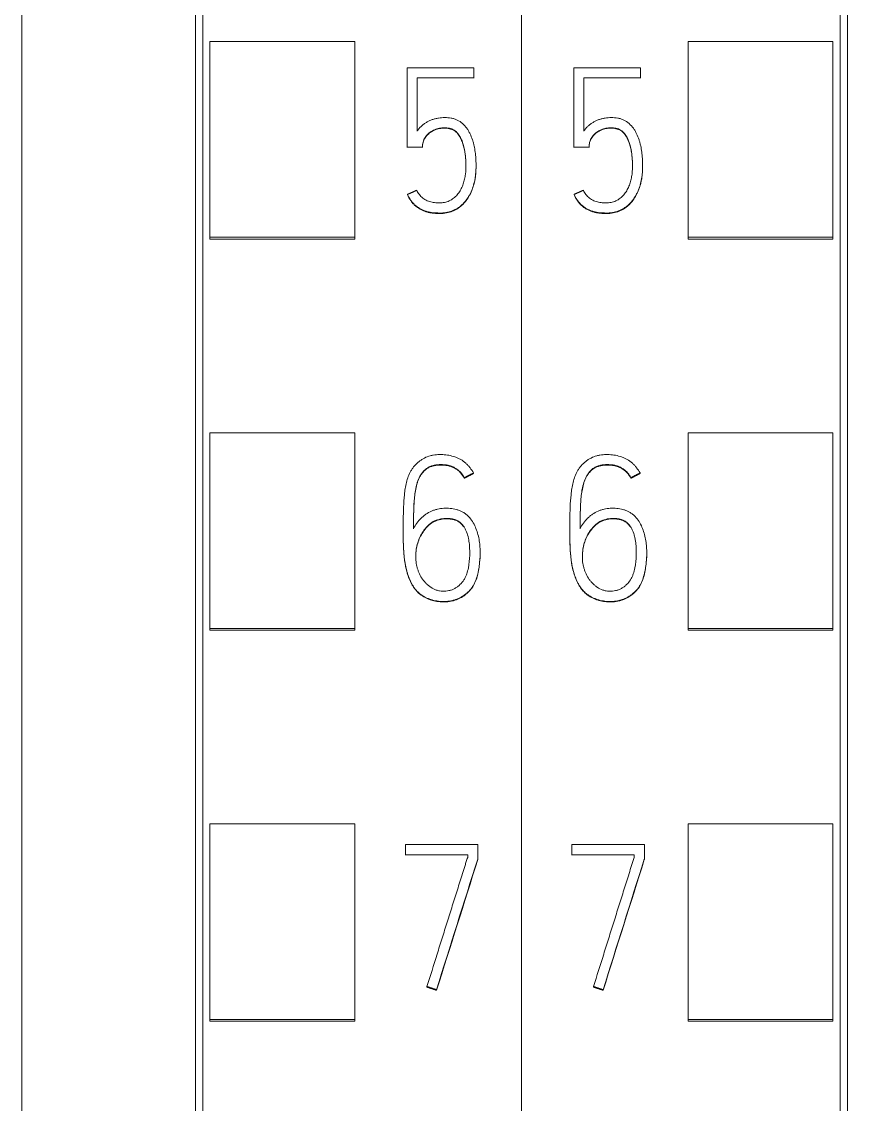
# Model space of a CAD drawing. Header units: millimetres. Extents: x 4134 to 7422, y 1400 to 3585.
# Drawn here: x 5174.15 to 5185.55, y 3315.18 to 3330.13 of the extents above; entities that cross this region are included whole.
import ezdxf

# ---------------------------------------------------------------- set-up
doc = ezdxf.new("R2010")
doc.units = ezdxf.units.MM
doc.layers.add('000-PI-Oprema', color=30, linetype='Continuous', lineweight=5)

# ---------------------------------------------------------------- blocks, each defined once
blk = doc.blocks.new('S7-1500 DI HF - 6ES7521-1BL00-0AB0')
at = {"layer": '000-PI-Oprema', "color": 0, "linetype": 'ByBlock', "lineweight": 0}
for p, q in [((0, 134.681), (0, 21.262)), ((34.8, 134.681), (34.8, 21.262)), ((4.4, 132.4), (4.4, 23.585)), ((30.4, 23.585), (30.4, 132.4)), ((2.3, 101.375), (2.3, 104.078)), ((4.3, 104.078), (2.3, 104.078)), ((4.3, 101.375), (4.3, 104.078)), ((30.5, 101.375), (30.5, 104.078)), ((30.5, 104.078), (32.5, 104.078)), ((32.5, 101.375), (32.5, 104.078)), ((0.722, 103.717), (0.722, 102.622)), ((1.645, 103.717), (0.722, 103.717)), ((1.645, 103.579), (1.645, 103.717)), ((33.222, 103.717), (33.222, 102.622)), ((34.145, 103.717), (33.222, 103.717)), ((34.145, 103.579), (34.145, 103.717)), ((0.86, 102.843), (0.86, 103.579)), ((0.86, 103.579), (1.645, 103.579)), ((1.645, 103.579), (1.645, 103.572)), ((33.36, 102.843), (33.36, 103.579)), ((33.36, 103.579), (34.145, 103.579)), ((34.145, 103.579), (34.145, 103.572)), ((0.722, 102.622), (0.722, 102.616)), ((0.722, 102.622), (0.933, 102.622)), ((0.933, 102.622), (0.933, 102.616)), ((33.222, 102.622), (33.222, 102.616)), ((33.222, 102.622), (33.433, 102.622)), ((33.433, 102.622), (33.433, 102.616)), ((1.673, 102.358), (1.673, 102.364)), ((34.173, 102.358), (34.173, 102.364)), ((0.727, 101.967), (0.727, 101.961)), ((33.227, 101.967), (33.227, 101.961)), ((2.3, 101.349), (2.3, 101.375)), ((4.3, 101.375), (2.3, 101.375)), ((4.3, 101.349), (2.3, 101.349)), ((4.3, 101.349), (4.3, 101.375)), ((30.5, 101.349), (30.5, 101.375)), ((30.5, 101.375), (32.5, 101.375)), ((30.5, 101.349), (32.5, 101.349)), ((32.5, 101.349), (32.5, 101.375)), ((2.3, 95.974), (2.3, 98.676)), ((4.3, 98.676), (2.3, 98.676)), ((4.3, 95.974), (4.3, 98.676)), ((30.5, 95.974), (30.5, 98.676)), ((30.5, 98.676), (32.5, 98.676)), ((32.5, 95.974), (32.5, 98.676)), ((1.639, 98.12), (1.639, 98.114)), ((34.139, 98.12), (34.139, 98.114)), ((1.511, 98.054), (1.511, 98.047)), ((34.011, 98.054), (34.011, 98.047)), ((0.667, 97.316), (0.667, 97.31)), ((33.167, 97.316), (33.167, 97.31)), ((1.73, 97.017), (1.73, 97.023)), ((34.23, 97.017), (34.23, 97.023)), ((2.3, 95.949), (2.3, 95.974)), ((4.3, 95.974), (2.3, 95.974)), ((4.3, 95.949), (2.3, 95.949)), ((4.3, 95.949), (4.3, 95.974)), ((30.5, 95.949), (30.5, 95.974)), ((30.5, 95.974), (32.5, 95.974)), ((30.5, 95.949), (32.5, 95.949)), ((32.5, 95.949), (32.5, 95.974)), ((2.3, 90.572), (2.3, 93.274)), ((4.3, 93.274), (2.3, 93.274)), ((4.3, 90.572), (4.3, 93.274)), ((30.5, 90.572), (30.5, 93.274)), ((30.5, 93.274), (32.5, 93.274)), ((32.5, 90.572), (32.5, 93.274)), ((0.698, 92.847), (0.698, 92.988)), ((0.698, 92.988), (1.697, 92.988)), ((1.697, 92.988), (1.697, 92.786)), ((33.198, 92.847), (33.198, 92.988)), ((33.198, 92.988), (34.197, 92.988)), ((34.197, 92.988), (34.197, 92.786)), ((0.698, 92.847), (0.698, 92.84)), ((1.558, 92.847), (0.698, 92.847)), ((1.558, 92.808), (1.558, 92.847)), ((1.697, 92.786), (1.697, 92.78)), ((33.198, 92.847), (33.198, 92.84)), ((34.058, 92.847), (33.198, 92.847)), ((34.058, 92.808), (34.058, 92.847)), ((34.197, 92.786), (34.197, 92.78)), ((0.995, 91.027), (0.995, 91.02)), ((1.128, 90.982), (1.128, 90.976)), ((33.495, 91.027), (33.495, 91.02)), ((33.628, 90.982), (33.628, 90.976)), ((2.3, 90.549), (2.3, 90.572)), ((4.3, 90.572), (2.3, 90.572)), ((4.3, 90.549), (2.3, 90.549)), ((4.3, 90.549), (4.3, 90.572)), ((30.5, 90.549), (30.5, 90.572)), ((30.5, 90.572), (32.5, 90.572)), ((30.5, 90.549), (32.5, 90.549)), ((32.5, 90.549), (32.5, 90.572))]:
    blk.add_line(p, q, dxfattribs=at)
at = {"layer": '000-PI-Oprema', "color": 18, "linetype": 'ByBlock', "lineweight": 0, "true_color": 0x000000}
for centre, major_axis, ratio, start_param, end_param in [((-3.234, 16.055), (311.804, 993.193), 0.017605, 1.49899, 1.500811), ((-3.259, 15.609), (312.699, 996.069), 0.017657, 1.498788, 1.500604), ((29.277, 16.238), (311.427, 991.982), 0.017584, 1.499074, 1.500898), ((29.169, 14.429), (315.104, 1003.798), 0.017791, 1.498249, 1.500051)]:
    blk.add_ellipse(centre, major_axis=major_axis, ratio=ratio, start_param=start_param, end_param=end_param, dxfattribs=at)
at = {"layer": '000-PI-Oprema', "color": 0, "linetype": 'ByBlock', "lineweight": 0}
for points, knots in [([(4.5, 132.586), (4.5, 129.542), (4.5, 119.972), (4.5, 105.802), (4.5, 91.235), (4.5, 77.025), (4.5, 62.731), (4.5, 47.245), (4.5, 34.605), (4.5, 26.64), (4.5, 23.299)], [0, 0, 0, 0, 0.083934, 0.263736, 0.389889, 0.484142, 0.653794, 0.78188, 0.908517, 1, 1, 1, 1]), ([(30.3, 23.299), (30.3, 26.64), (30.3, 34.605), (30.3, 47.245), (30.3, 62.731), (30.3, 77.025), (30.3, 91.235), (30.3, 105.802), (30.3, 119.972), (30.3, 129.542), (30.3, 132.586)], [0, 0, 0, 0, 0.091483, 0.21812, 0.346206, 0.515858, 0.610111, 0.736264, 0.916066, 1, 1, 1, 1]), ([(27.9, 129.52), (27.9, 127.497), (27.9, 118.948), (27.9, 105.802), (27.9, 91.235), (27.9, 77.025), (27.9, 62.731), (27.9, 47.245), (27.9, 34.486), (27.9, 25.605), (27.9, 21.348), (27.9, 20.55)], [0, 0, 0, 0, 0.055935, 0.236292, 0.362833, 0.457376, 0.627551, 0.756032, 0.883059, 0.978086, 1, 1, 1, 1]), ([(0.727, 101.967), (0.74, 101.941), (0.753, 101.915), (0.777, 101.879), (0.786, 101.868), (0.805, 101.846), (0.815, 101.835), (0.836, 101.815), (0.848, 101.806), (0.871, 101.789), (0.883, 101.781), (0.908, 101.766), (0.92, 101.759), (0.947, 101.747), (0.961, 101.742), (0.988, 101.733), (1.002, 101.729), (1.031, 101.722), (1.045, 101.719), (1.074, 101.715), (1.089, 101.714), (1.111, 101.712), (1.118, 101.712), (1.133, 101.711), (1.14, 101.711), (1.162, 101.71), (1.176, 101.71), (1.206, 101.711), (1.22, 101.712), (1.249, 101.715), (1.264, 101.717), (1.293, 101.724), (1.307, 101.727), (1.349, 101.741), (1.376, 101.753), (1.414, 101.775), (1.427, 101.782), (1.45, 101.799), (1.462, 101.809), (1.484, 101.828), (1.494, 101.838), (1.514, 101.86), (1.524, 101.871), (1.551, 101.906), (1.567, 101.93), (1.588, 101.968), (1.594, 101.981), (1.607, 102.008), (1.613, 102.021), (1.629, 102.062), (1.638, 102.09), (1.652, 102.146), (1.658, 102.175), (1.665, 102.218), (1.667, 102.232), (1.669, 102.261), (1.671, 102.276), (1.673, 102.32), (1.673, 102.349), (1.673, 102.407), (1.671, 102.465), (1.665, 102.523), (1.657, 102.581), (1.653, 102.61), (1.643, 102.653), (1.64, 102.667), (1.632, 102.695), (1.628, 102.709), (1.614, 102.751), (1.603, 102.778), (1.584, 102.818), (1.577, 102.831), (1.562, 102.856), (1.554, 102.868), (1.528, 102.904), (1.509, 102.925), (1.465, 102.965), (1.44, 102.981), (1.4, 103), (1.387, 103.006), (1.358, 103.015), (1.344, 103.019), (1.315, 103.024), (1.301, 103.026), (1.271, 103.028), (1.256, 103.029), (1.227, 103.028), (1.212, 103.027), (1.183, 103.025), (1.169, 103.023), (1.14, 103.019), (1.125, 103.016), (1.097, 103.009), (1.082, 103.005), (1.054, 102.995), (1.041, 102.99), (1.014, 102.977), (1.001, 102.97), (0.976, 102.955), (0.964, 102.947), (0.94, 102.929), (0.929, 102.919), (0.908, 102.899), (0.897, 102.889), (0.878, 102.867), (0.869, 102.855), (0.86, 102.843)], [0, 0, 0, 0, 0.03125, 0.03125, 0.046875, 0.046875, 0.0625, 0.0625, 0.078125, 0.078125, 0.09375, 0.09375, 0.109375, 0.109375, 0.125, 0.125, 0.140625, 0.140625, 0.15625, 0.15625, 0.171875, 0.171875, 0.179688, 0.179688, 0.1875, 0.1875, 0.203125, 0.203125, 0.21875, 0.21875, 0.234375, 0.234375, 0.25, 0.25, 0.28125, 0.28125, 0.296875, 0.296875, 0.3125, 0.3125, 0.328125, 0.328125, 0.34375, 0.34375, 0.375, 0.375, 0.390625, 0.390625, 0.40625, 0.40625, 0.4375, 0.4375, 0.46875, 0.46875, 0.484375, 0.484375, 0.5, 0.5, 0.53125, 0.53125, 0.5625, 0.59375, 0.59375, 0.625, 0.625, 0.640625, 0.640625, 0.65625, 0.65625, 0.6875, 0.6875, 0.703125, 0.703125, 0.71875, 0.71875, 0.75, 0.75, 0.78125, 0.78125, 0.796875, 0.796875, 0.8125, 0.8125, 0.828125, 0.828125, 0.84375, 0.84375, 0.859375, 0.859375, 0.875, 0.875, 0.890625, 0.890625, 0.90625, 0.90625, 0.921875, 0.921875, 0.9375, 0.9375, 0.953125, 0.953125, 0.96875, 0.96875, 0.984375, 0.984375, 1, 1, 1, 1]), ([(0.933, 102.622), (0.933, 102.645), (0.936, 102.668), (0.945, 102.701), (0.949, 102.713), (0.958, 102.734), (0.964, 102.744), (0.976, 102.763), (0.983, 102.773), (0.998, 102.79), (1.006, 102.798), (1.023, 102.814), (1.032, 102.821), (1.051, 102.835), (1.06, 102.841), (1.08, 102.852), (1.091, 102.857), (1.112, 102.866), (1.123, 102.87), (1.156, 102.88), (1.179, 102.884), (1.213, 102.887), (1.225, 102.888), (1.248, 102.888), (1.26, 102.887), (1.283, 102.885), (1.294, 102.883), (1.311, 102.88), (1.317, 102.878), (1.328, 102.875), (1.333, 102.873), (1.35, 102.867), (1.36, 102.862), (1.38, 102.85), (1.389, 102.843), (1.406, 102.828), (1.414, 102.819), (1.429, 102.801), (1.436, 102.792), (1.454, 102.763), (1.465, 102.742), (1.482, 102.7), (1.49, 102.678), (1.51, 102.612), (1.519, 102.567), (1.527, 102.499), (1.529, 102.476), (1.532, 102.43), (1.533, 102.407), (1.534, 102.338), (1.532, 102.293), (1.524, 102.225), (1.52, 102.202), (1.513, 102.169), (1.51, 102.158), (1.504, 102.135), (1.5, 102.124), (1.489, 102.091), (1.48, 102.07), (1.465, 102.039), (1.459, 102.029), (1.447, 102.009), (1.441, 101.999), (1.421, 101.971), (1.406, 101.954), (1.381, 101.929), (1.373, 101.922), (1.354, 101.907), (1.345, 101.901), (1.325, 101.888), (1.315, 101.883), (1.294, 101.873), (1.283, 101.869), (1.249, 101.859), (1.227, 101.855), (1.192, 101.852), (1.18, 101.851), (1.157, 101.851), (1.145, 101.85), (1.111, 101.852), (1.088, 101.854), (1.054, 101.861), (1.043, 101.864), (1.021, 101.871), (1.01, 101.875), (0.978, 101.89), (0.958, 101.902), (0.93, 101.923), (0.921, 101.931), (0.905, 101.947), (0.89, 101.965), (0.877, 101.984), (0.865, 102.004), (0.86, 102.014), (0.855, 102.025)], [0, 0, 0, 0, 0.03125, 0.03125, 0.046875, 0.046875, 0.0625, 0.0625, 0.078125, 0.078125, 0.09375, 0.09375, 0.109375, 0.109375, 0.125, 0.125, 0.140625, 0.140625, 0.15625, 0.15625, 0.1875, 0.1875, 0.203125, 0.203125, 0.21875, 0.21875, 0.234375, 0.234375, 0.242187, 0.242187, 0.25, 0.25, 0.265625, 0.265625, 0.28125, 0.28125, 0.296875, 0.296875, 0.3125, 0.3125, 0.34375, 0.34375, 0.375, 0.375, 0.4375, 0.4375, 0.46875, 0.46875, 0.5, 0.5, 0.5625, 0.5625, 0.59375, 0.59375, 0.609375, 0.609375, 0.625, 0.625, 0.65625, 0.65625, 0.671875, 0.671875, 0.6875, 0.6875, 0.71875, 0.71875, 0.734375, 0.734375, 0.75, 0.75, 0.765625, 0.765625, 0.78125, 0.78125, 0.8125, 0.8125, 0.828125, 0.828125, 0.84375, 0.84375, 0.875, 0.875, 0.890625, 0.890625, 0.90625, 0.90625, 0.9375, 0.9375, 0.953125, 0.953125, 0.96875, 0.984375, 0.984375, 1, 1, 1, 1]), ([(1.534, 102.36), (1.534, 102.365), (1.534, 102.371), (1.533, 102.4), (1.532, 102.423), (1.529, 102.468), (1.527, 102.491), (1.522, 102.536), (1.518, 102.559), (1.509, 102.604), (1.503, 102.627), (1.493, 102.66), (1.49, 102.671), (1.482, 102.693), (1.478, 102.703), (1.465, 102.735), (1.455, 102.756), (1.436, 102.785), (1.429, 102.795), (1.415, 102.813), (1.407, 102.821), (1.39, 102.837), (1.381, 102.844), (1.361, 102.856), (1.35, 102.861), (1.328, 102.869), (1.317, 102.872), (1.294, 102.877), (1.283, 102.879), (1.26, 102.881), (1.249, 102.881), (1.226, 102.882), (1.214, 102.881), (1.191, 102.879), (1.179, 102.878), (1.157, 102.873), (1.134, 102.868), (1.113, 102.861), (1.091, 102.852), (1.081, 102.846), (1.051, 102.829), (1.032, 102.816), (1.006, 102.793), (0.998, 102.785), (0.983, 102.767), (0.976, 102.758), (0.964, 102.738), (0.959, 102.728), (0.949, 102.707), (0.945, 102.696), (0.939, 102.673), (0.937, 102.662), (0.934, 102.639), (0.933, 102.628), (0.933, 102.616)], [0, 0, 0, 0, 0.015899, 0.015899, 0.077406, 0.077406, 0.138912, 0.138912, 0.200418, 0.200418, 0.261925, 0.261925, 0.292678, 0.292678, 0.323431, 0.323431, 0.384937, 0.384937, 0.41569, 0.41569, 0.446443, 0.446443, 0.477197, 0.477197, 0.50795, 0.50795, 0.538703, 0.538703, 0.569456, 0.569456, 0.600209, 0.600209, 0.630962, 0.630962, 0.661715, 0.661715, 0.692469, 0.723222, 0.723222, 0.753975, 0.753975, 0.815481, 0.815481, 0.846234, 0.846234, 0.876987, 0.876987, 0.907741, 0.907741, 0.938494, 0.938494, 0.969247, 0.969247, 1, 1, 1, 1]), ([(33.227, 101.967), (33.24, 101.941), (33.253, 101.915), (33.277, 101.879), (33.286, 101.868), (33.305, 101.846), (33.315, 101.835), (33.336, 101.815), (33.348, 101.806), (33.371, 101.789), (33.383, 101.781), (33.408, 101.766), (33.42, 101.759), (33.447, 101.747), (33.461, 101.742), (33.488, 101.733), (33.502, 101.729), (33.531, 101.722), (33.545, 101.719), (33.574, 101.715), (33.589, 101.714), (33.611, 101.712), (33.618, 101.712), (33.633, 101.711), (33.64, 101.711), (33.662, 101.71), (33.676, 101.71), (33.706, 101.711), (33.72, 101.712), (33.749, 101.715), (33.764, 101.717), (33.793, 101.724), (33.807, 101.727), (33.849, 101.741), (33.876, 101.753), (33.914, 101.775), (33.927, 101.782), (33.95, 101.799), (33.962, 101.809), (33.984, 101.828), (33.994, 101.838), (34.014, 101.86), (34.024, 101.871), (34.051, 101.906), (34.067, 101.93), (34.088, 101.968), (34.094, 101.981), (34.107, 102.008), (34.113, 102.021), (34.129, 102.062), (34.138, 102.09), (34.152, 102.146), (34.158, 102.175), (34.165, 102.218), (34.167, 102.232), (34.169, 102.261), (34.171, 102.276), (34.173, 102.32), (34.173, 102.349), (34.173, 102.407), (34.171, 102.465), (34.165, 102.523), (34.157, 102.581), (34.153, 102.61), (34.143, 102.653), (34.14, 102.667), (34.132, 102.695), (34.128, 102.709), (34.114, 102.751), (34.103, 102.778), (34.084, 102.818), (34.077, 102.831), (34.062, 102.856), (34.054, 102.868), (34.028, 102.904), (34.009, 102.925), (33.965, 102.965), (33.94, 102.981), (33.9, 103), (33.887, 103.006), (33.858, 103.015), (33.844, 103.019), (33.815, 103.024), (33.801, 103.026), (33.771, 103.028), (33.756, 103.029), (33.727, 103.028), (33.712, 103.027), (33.683, 103.025), (33.669, 103.023), (33.64, 103.019), (33.625, 103.016), (33.597, 103.009), (33.582, 103.005), (33.554, 102.995), (33.541, 102.99), (33.514, 102.977), (33.501, 102.97), (33.476, 102.955), (33.464, 102.947), (33.44, 102.929), (33.429, 102.919), (33.408, 102.899), (33.397, 102.889), (33.378, 102.867), (33.369, 102.855), (33.36, 102.843)], [0, 0, 0, 0, 0.03125, 0.03125, 0.046875, 0.046875, 0.0625, 0.0625, 0.078125, 0.078125, 0.09375, 0.09375, 0.109375, 0.109375, 0.125, 0.125, 0.140625, 0.140625, 0.15625, 0.15625, 0.171875, 0.171875, 0.179688, 0.179688, 0.1875, 0.1875, 0.203125, 0.203125, 0.21875, 0.21875, 0.234375, 0.234375, 0.25, 0.25, 0.28125, 0.28125, 0.296875, 0.296875, 0.3125, 0.3125, 0.328125, 0.328125, 0.34375, 0.34375, 0.375, 0.375, 0.390625, 0.390625, 0.40625, 0.40625, 0.4375, 0.4375, 0.46875, 0.46875, 0.484375, 0.484375, 0.5, 0.5, 0.53125, 0.53125, 0.5625, 0.59375, 0.59375, 0.625, 0.625, 0.640625, 0.640625, 0.65625, 0.65625, 0.6875, 0.6875, 0.703125, 0.703125, 0.71875, 0.71875, 0.75, 0.75, 0.78125, 0.78125, 0.796875, 0.796875, 0.8125, 0.8125, 0.828125, 0.828125, 0.84375, 0.84375, 0.859375, 0.859375, 0.875, 0.875, 0.890625, 0.890625, 0.90625, 0.90625, 0.921875, 0.921875, 0.9375, 0.9375, 0.953125, 0.953125, 0.96875, 0.96875, 0.984375, 0.984375, 1, 1, 1, 1]), ([(33.433, 102.622), (33.433, 102.645), (33.436, 102.668), (33.445, 102.701), (33.449, 102.713), (33.458, 102.734), (33.464, 102.744), (33.476, 102.763), (33.483, 102.773), (33.498, 102.79), (33.506, 102.798), (33.523, 102.814), (33.532, 102.821), (33.551, 102.835), (33.56, 102.841), (33.58, 102.852), (33.591, 102.857), (33.612, 102.866), (33.623, 102.87), (33.656, 102.88), (33.679, 102.884), (33.713, 102.887), (33.725, 102.888), (33.748, 102.888), (33.76, 102.887), (33.783, 102.885), (33.794, 102.883), (33.811, 102.88), (33.817, 102.878), (33.828, 102.875), (33.833, 102.873), (33.85, 102.867), (33.86, 102.862), (33.88, 102.85), (33.889, 102.843), (33.906, 102.828), (33.914, 102.819), (33.929, 102.801), (33.936, 102.792), (33.954, 102.763), (33.965, 102.742), (33.982, 102.7), (33.99, 102.678), (34.01, 102.612), (34.019, 102.567), (34.027, 102.499), (34.029, 102.476), (34.032, 102.43), (34.033, 102.407), (34.034, 102.338), (34.032, 102.293), (34.024, 102.225), (34.02, 102.202), (34.013, 102.169), (34.01, 102.158), (34.004, 102.135), (34, 102.124), (33.989, 102.091), (33.98, 102.07), (33.965, 102.039), (33.959, 102.029), (33.947, 102.009), (33.941, 101.999), (33.921, 101.971), (33.906, 101.954), (33.881, 101.929), (33.873, 101.922), (33.854, 101.907), (33.845, 101.901), (33.825, 101.888), (33.815, 101.883), (33.794, 101.873), (33.783, 101.869), (33.749, 101.859), (33.727, 101.855), (33.692, 101.852), (33.68, 101.851), (33.657, 101.851), (33.645, 101.85), (33.611, 101.852), (33.588, 101.854), (33.554, 101.861), (33.543, 101.864), (33.521, 101.871), (33.51, 101.875), (33.478, 101.89), (33.458, 101.902), (33.43, 101.923), (33.421, 101.931), (33.405, 101.947), (33.39, 101.965), (33.377, 101.984), (33.365, 102.004), (33.36, 102.014), (33.355, 102.025)], [0, 0, 0, 0, 0.03125, 0.03125, 0.046875, 0.046875, 0.0625, 0.0625, 0.078125, 0.078125, 0.09375, 0.09375, 0.109375, 0.109375, 0.125, 0.125, 0.140625, 0.140625, 0.15625, 0.15625, 0.1875, 0.1875, 0.203125, 0.203125, 0.21875, 0.21875, 0.234375, 0.234375, 0.242187, 0.242187, 0.25, 0.25, 0.265625, 0.265625, 0.28125, 0.28125, 0.296875, 0.296875, 0.3125, 0.3125, 0.34375, 0.34375, 0.375, 0.375, 0.4375, 0.4375, 0.46875, 0.46875, 0.5, 0.5, 0.5625, 0.5625, 0.59375, 0.59375, 0.609375, 0.609375, 0.625, 0.625, 0.65625, 0.65625, 0.671875, 0.671875, 0.6875, 0.6875, 0.71875, 0.71875, 0.734375, 0.734375, 0.75, 0.75, 0.765625, 0.765625, 0.78125, 0.78125, 0.8125, 0.8125, 0.828125, 0.828125, 0.84375, 0.84375, 0.875, 0.875, 0.890625, 0.890625, 0.90625, 0.90625, 0.9375, 0.9375, 0.953125, 0.953125, 0.96875, 0.984375, 0.984375, 1, 1, 1, 1]), ([(34.034, 102.36), (34.034, 102.365), (34.034, 102.371), (34.033, 102.4), (34.032, 102.423), (34.029, 102.468), (34.027, 102.491), (34.022, 102.536), (34.018, 102.559), (34.009, 102.604), (34.003, 102.627), (33.993, 102.66), (33.99, 102.671), (33.982, 102.693), (33.978, 102.703), (33.965, 102.735), (33.955, 102.756), (33.936, 102.785), (33.929, 102.795), (33.915, 102.813), (33.907, 102.821), (33.89, 102.837), (33.881, 102.844), (33.861, 102.856), (33.85, 102.861), (33.828, 102.869), (33.817, 102.872), (33.794, 102.877), (33.783, 102.879), (33.76, 102.881), (33.749, 102.881), (33.726, 102.882), (33.714, 102.881), (33.691, 102.879), (33.679, 102.878), (33.657, 102.873), (33.634, 102.868), (33.613, 102.861), (33.591, 102.852), (33.581, 102.846), (33.551, 102.829), (33.532, 102.816), (33.506, 102.793), (33.498, 102.785), (33.483, 102.767), (33.476, 102.758), (33.464, 102.738), (33.459, 102.728), (33.449, 102.707), (33.445, 102.696), (33.439, 102.673), (33.437, 102.662), (33.434, 102.639), (33.433, 102.628), (33.433, 102.616)], [0, 0, 0, 0, 0.015899, 0.015899, 0.077406, 0.077406, 0.138912, 0.138912, 0.200418, 0.200418, 0.261925, 0.261925, 0.292678, 0.292678, 0.323431, 0.323431, 0.384937, 0.384937, 0.41569, 0.41569, 0.446443, 0.446443, 0.477197, 0.477197, 0.50795, 0.50795, 0.538703, 0.538703, 0.569456, 0.569456, 0.600209, 0.600209, 0.630962, 0.630962, 0.661715, 0.661715, 0.692469, 0.723222, 0.723222, 0.753975, 0.753975, 0.815481, 0.815481, 0.846234, 0.846234, 0.876987, 0.876987, 0.907741, 0.907741, 0.938494, 0.938494, 0.969247, 0.969247, 1, 1, 1, 1]), ([(1.673, 102.358), (1.673, 102.336), (1.673, 102.315), (1.67, 102.265), (1.668, 102.236), (1.662, 102.193), (1.66, 102.178), (1.654, 102.15), (1.651, 102.135), (1.64, 102.093), (1.632, 102.065), (1.611, 102.01), (1.599, 101.983), (1.571, 101.931), (1.556, 101.906), (1.529, 101.871), (1.52, 101.86), (1.501, 101.838), (1.49, 101.828), (1.458, 101.798), (1.434, 101.78), (1.396, 101.758), (1.383, 101.751), (1.357, 101.739), (1.343, 101.733), (1.301, 101.719), (1.273, 101.712), (1.229, 101.706), (1.214, 101.705), (1.185, 101.704), (1.17, 101.704), (1.141, 101.705), (1.126, 101.705), (1.097, 101.707), (1.082, 101.708), (1.053, 101.711), (1.038, 101.714), (1.009, 101.72), (0.995, 101.724), (0.967, 101.733), (0.953, 101.738), (0.926, 101.75), (0.913, 101.757), (0.888, 101.772), (0.875, 101.78), (0.851, 101.797), (0.84, 101.806), (0.818, 101.826), (0.808, 101.836), (0.788, 101.859), (0.779, 101.871), (0.754, 101.908), (0.74, 101.934), (0.727, 101.961)], [0, 0, 0, 0, 0.044434, 0.044434, 0.104157, 0.104157, 0.134018, 0.134018, 0.16388, 0.16388, 0.223602, 0.223602, 0.283325, 0.283325, 0.343048, 0.343048, 0.37291, 0.37291, 0.402771, 0.402771, 0.462494, 0.462494, 0.492355, 0.492355, 0.522217, 0.522217, 0.58194, 0.58194, 0.611801, 0.611801, 0.641663, 0.641663, 0.671524, 0.671524, 0.701386, 0.701386, 0.731247, 0.731247, 0.761108, 0.761108, 0.79097, 0.79097, 0.820831, 0.820831, 0.850693, 0.850693, 0.880554, 0.880554, 0.910416, 0.910416, 0.940277, 0.940277, 1, 1, 1, 1]), ([(34.173, 102.358), (34.173, 102.336), (34.173, 102.315), (34.17, 102.265), (34.168, 102.236), (34.162, 102.193), (34.16, 102.178), (34.154, 102.15), (34.151, 102.135), (34.14, 102.093), (34.132, 102.065), (34.111, 102.01), (34.099, 101.983), (34.071, 101.931), (34.056, 101.906), (34.029, 101.871), (34.02, 101.86), (34.001, 101.838), (33.99, 101.828), (33.958, 101.798), (33.934, 101.78), (33.896, 101.758), (33.883, 101.751), (33.857, 101.739), (33.843, 101.733), (33.801, 101.719), (33.773, 101.712), (33.729, 101.706), (33.714, 101.705), (33.685, 101.704), (33.67, 101.704), (33.641, 101.705), (33.626, 101.705), (33.597, 101.707), (33.582, 101.708), (33.553, 101.711), (33.538, 101.714), (33.509, 101.72), (33.495, 101.724), (33.467, 101.733), (33.453, 101.738), (33.426, 101.75), (33.413, 101.757), (33.388, 101.772), (33.375, 101.78), (33.351, 101.797), (33.34, 101.806), (33.318, 101.826), (33.308, 101.836), (33.288, 101.859), (33.279, 101.871), (33.254, 101.908), (33.24, 101.934), (33.227, 101.961)], [0, 0, 0, 0, 0.044434, 0.044434, 0.104157, 0.104157, 0.134018, 0.134018, 0.16388, 0.16388, 0.223602, 0.223602, 0.283325, 0.283325, 0.343048, 0.343048, 0.37291, 0.37291, 0.402771, 0.402771, 0.462494, 0.462494, 0.492355, 0.492355, 0.522217, 0.522217, 0.58194, 0.58194, 0.611801, 0.611801, 0.641663, 0.641663, 0.671524, 0.671524, 0.701386, 0.701386, 0.731247, 0.731247, 0.761108, 0.761108, 0.79097, 0.79097, 0.820831, 0.820831, 0.850693, 0.850693, 0.880554, 0.880554, 0.910416, 0.910416, 0.940277, 0.940277, 1, 1, 1, 1]), ([(1.639, 98.12), (1.624, 98.145), (1.608, 98.169), (1.581, 98.203), (1.572, 98.214), (1.552, 98.235), (1.542, 98.246), (1.51, 98.275), (1.486, 98.292), (1.449, 98.313), (1.436, 98.32), (1.41, 98.332), (1.396, 98.337), (1.355, 98.351), (1.327, 98.359), (1.285, 98.366), (1.271, 98.369), (1.242, 98.372), (1.227, 98.373), (1.184, 98.375), (1.155, 98.375), (1.112, 98.371), (1.098, 98.37), (1.069, 98.365), (1.055, 98.362), (1.013, 98.35), (0.986, 98.34), (0.948, 98.32), (0.935, 98.313), (0.911, 98.297), (0.899, 98.289), (0.865, 98.262), (0.844, 98.242), (0.816, 98.209), (0.807, 98.198), (0.79, 98.174), (0.782, 98.162), (0.761, 98.124), (0.748, 98.098), (0.728, 98.044), (0.72, 98.016), (0.706, 97.961), (0.7, 97.933), (0.691, 97.877), (0.688, 97.848), (0.679, 97.763), (0.675, 97.706), (0.67, 97.591), (0.669, 97.534), (0.667, 97.362), (0.666, 97.247), (0.671, 97.104), (0.673, 97.075), (0.677, 97.018), (0.679, 96.99), (0.688, 96.904), (0.697, 96.848), (0.714, 96.778), (0.718, 96.763), (0.726, 96.736), (0.73, 96.722), (0.744, 96.681), (0.754, 96.654), (0.773, 96.615), (0.779, 96.602), (0.793, 96.577), (0.801, 96.564), (0.825, 96.528), (0.842, 96.505), (0.873, 96.474), (0.883, 96.464), (0.906, 96.445), (0.918, 96.437), (0.954, 96.413), (0.979, 96.399), (1.02, 96.383), (1.034, 96.377), (1.061, 96.368), (1.075, 96.364), (1.117, 96.354), (1.146, 96.349), (1.189, 96.345), (1.204, 96.345), (1.233, 96.344), (1.247, 96.345), (1.29, 96.348), (1.319, 96.352), (1.361, 96.362), (1.375, 96.366), (1.402, 96.376), (1.416, 96.381), (1.456, 96.399), (1.481, 96.413), (1.517, 96.437), (1.528, 96.446), (1.551, 96.465), (1.562, 96.474), (1.592, 96.505), (1.611, 96.528), (1.634, 96.564), (1.641, 96.577), (1.655, 96.603), (1.661, 96.616), (1.677, 96.656), (1.686, 96.683), (1.697, 96.725), (1.7, 96.739), (1.706, 96.768), (1.709, 96.782), (1.716, 96.825), (1.72, 96.853), (1.729, 96.939), (1.732, 96.996), (1.729, 97.082), (1.727, 97.111), (1.721, 97.168), (1.716, 97.197), (1.704, 97.254), (1.696, 97.282), (1.678, 97.338), (1.668, 97.365), (1.643, 97.418), (1.628, 97.443), (1.595, 97.491), (1.577, 97.513), (1.544, 97.543), (1.533, 97.553), (1.509, 97.569), (1.496, 97.577), (1.471, 97.591), (1.457, 97.597), (1.43, 97.607), (1.416, 97.612), (1.373, 97.623), (1.345, 97.628), (1.301, 97.632), (1.286, 97.633), (1.257, 97.633), (1.242, 97.633), (1.198, 97.631), (1.169, 97.627), (1.126, 97.617), (1.112, 97.613), (1.084, 97.604), (1.071, 97.598), (1.031, 97.581), (1.006, 97.566), (0.969, 97.541), (0.958, 97.533), (0.935, 97.514), (0.924, 97.505), (0.893, 97.474), (0.873, 97.452), (0.838, 97.405), (0.823, 97.38), (0.809, 97.354)], [0, 0, 0, 0, 0.015625, 0.015625, 0.023438, 0.023438, 0.03125, 0.03125, 0.046875, 0.046875, 0.054688, 0.054688, 0.0625, 0.0625, 0.078125, 0.078125, 0.085938, 0.085938, 0.09375, 0.09375, 0.109375, 0.109375, 0.117188, 0.117188, 0.125, 0.125, 0.140625, 0.140625, 0.148438, 0.148438, 0.15625, 0.15625, 0.171875, 0.171875, 0.179688, 0.179688, 0.1875, 0.1875, 0.203125, 0.203125, 0.21875, 0.21875, 0.234375, 0.234375, 0.25, 0.25, 0.28125, 0.28125, 0.3125, 0.3125, 0.375, 0.375, 0.390625, 0.390625, 0.40625, 0.40625, 0.4375, 0.4375, 0.445313, 0.445313, 0.453125, 0.453125, 0.46875, 0.46875, 0.476563, 0.476563, 0.484375, 0.484375, 0.5, 0.5, 0.507813, 0.507813, 0.515625, 0.515625, 0.53125, 0.53125, 0.539063, 0.539063, 0.546875, 0.546875, 0.5625, 0.5625, 0.570313, 0.570313, 0.578125, 0.578125, 0.59375, 0.59375, 0.601563, 0.601563, 0.609375, 0.609375, 0.625, 0.625, 0.632813, 0.632813, 0.640625, 0.640625, 0.65625, 0.65625, 0.664063, 0.664063, 0.671875, 0.671875, 0.6875, 0.6875, 0.695313, 0.695313, 0.703125, 0.703125, 0.71875, 0.71875, 0.75, 0.75, 0.765625, 0.765625, 0.78125, 0.78125, 0.796875, 0.796875, 0.8125, 0.8125, 0.828125, 0.828125, 0.84375, 0.84375, 0.851563, 0.851563, 0.859375, 0.859375, 0.867188, 0.867188, 0.875, 0.875, 0.890625, 0.890625, 0.898438, 0.898438, 0.90625, 0.90625, 0.921875, 0.921875, 0.929688, 0.929688, 0.9375, 0.9375, 0.953125, 0.953125, 0.960938, 0.960938, 0.96875, 0.96875, 0.984375, 0.984375, 1, 1, 1, 1]), ([(34.139, 98.12), (34.124, 98.145), (34.108, 98.169), (34.081, 98.203), (34.072, 98.214), (34.052, 98.235), (34.042, 98.246), (34.01, 98.275), (33.986, 98.292), (33.949, 98.313), (33.936, 98.32), (33.91, 98.332), (33.896, 98.337), (33.855, 98.351), (33.827, 98.359), (33.785, 98.366), (33.771, 98.369), (33.742, 98.372), (33.727, 98.373), (33.684, 98.375), (33.655, 98.375), (33.612, 98.371), (33.598, 98.37), (33.569, 98.365), (33.555, 98.362), (33.513, 98.35), (33.486, 98.34), (33.448, 98.32), (33.435, 98.313), (33.411, 98.297), (33.399, 98.289), (33.365, 98.262), (33.344, 98.242), (33.316, 98.209), (33.307, 98.198), (33.29, 98.174), (33.282, 98.162), (33.261, 98.124), (33.248, 98.098), (33.228, 98.044), (33.22, 98.016), (33.206, 97.961), (33.2, 97.933), (33.191, 97.877), (33.188, 97.848), (33.179, 97.763), (33.175, 97.706), (33.17, 97.591), (33.169, 97.534), (33.167, 97.362), (33.166, 97.247), (33.171, 97.104), (33.173, 97.075), (33.177, 97.018), (33.179, 96.99), (33.188, 96.904), (33.197, 96.848), (33.214, 96.778), (33.218, 96.763), (33.226, 96.736), (33.23, 96.722), (33.244, 96.681), (33.254, 96.654), (33.273, 96.615), (33.279, 96.602), (33.293, 96.577), (33.301, 96.564), (33.325, 96.528), (33.342, 96.505), (33.373, 96.474), (33.383, 96.464), (33.406, 96.445), (33.418, 96.437), (33.454, 96.413), (33.479, 96.399), (33.52, 96.383), (33.534, 96.377), (33.561, 96.368), (33.575, 96.364), (33.617, 96.354), (33.646, 96.349), (33.689, 96.345), (33.704, 96.345), (33.733, 96.344), (33.747, 96.345), (33.79, 96.348), (33.819, 96.352), (33.861, 96.362), (33.875, 96.366), (33.902, 96.376), (33.916, 96.381), (33.956, 96.399), (33.981, 96.413), (34.017, 96.437), (34.028, 96.446), (34.051, 96.465), (34.062, 96.474), (34.092, 96.505), (34.111, 96.528), (34.134, 96.564), (34.141, 96.577), (34.155, 96.603), (34.161, 96.616), (34.177, 96.656), (34.186, 96.683), (34.197, 96.725), (34.2, 96.739), (34.206, 96.768), (34.209, 96.782), (34.216, 96.825), (34.22, 96.853), (34.229, 96.939), (34.232, 96.996), (34.229, 97.082), (34.227, 97.111), (34.221, 97.168), (34.216, 97.197), (34.204, 97.254), (34.196, 97.282), (34.178, 97.338), (34.168, 97.365), (34.143, 97.418), (34.128, 97.443), (34.095, 97.491), (34.077, 97.513), (34.044, 97.543), (34.033, 97.553), (34.009, 97.569), (33.996, 97.577), (33.971, 97.591), (33.957, 97.597), (33.93, 97.607), (33.916, 97.612), (33.873, 97.623), (33.845, 97.628), (33.801, 97.632), (33.786, 97.633), (33.757, 97.633), (33.742, 97.633), (33.698, 97.631), (33.669, 97.627), (33.626, 97.617), (33.612, 97.613), (33.584, 97.604), (33.571, 97.598), (33.531, 97.581), (33.506, 97.566), (33.469, 97.541), (33.458, 97.533), (33.435, 97.514), (33.424, 97.505), (33.393, 97.474), (33.373, 97.452), (33.338, 97.405), (33.323, 97.38), (33.309, 97.354)], [0, 0, 0, 0, 0.015625, 0.015625, 0.023438, 0.023438, 0.03125, 0.03125, 0.046875, 0.046875, 0.054688, 0.054688, 0.0625, 0.0625, 0.078125, 0.078125, 0.085938, 0.085938, 0.09375, 0.09375, 0.109375, 0.109375, 0.117188, 0.117188, 0.125, 0.125, 0.140625, 0.140625, 0.148438, 0.148438, 0.15625, 0.15625, 0.171875, 0.171875, 0.179688, 0.179688, 0.1875, 0.1875, 0.203125, 0.203125, 0.21875, 0.21875, 0.234375, 0.234375, 0.25, 0.25, 0.28125, 0.28125, 0.3125, 0.3125, 0.375, 0.375, 0.390625, 0.390625, 0.40625, 0.40625, 0.4375, 0.4375, 0.445313, 0.445313, 0.453125, 0.453125, 0.46875, 0.46875, 0.476563, 0.476563, 0.484375, 0.484375, 0.5, 0.5, 0.507813, 0.507813, 0.515625, 0.515625, 0.53125, 0.53125, 0.539063, 0.539063, 0.546875, 0.546875, 0.5625, 0.5625, 0.570313, 0.570313, 0.578125, 0.578125, 0.59375, 0.59375, 0.601563, 0.601563, 0.609375, 0.609375, 0.625, 0.625, 0.632813, 0.632813, 0.640625, 0.640625, 0.65625, 0.65625, 0.664063, 0.664063, 0.671875, 0.671875, 0.6875, 0.6875, 0.695313, 0.695313, 0.703125, 0.703125, 0.71875, 0.71875, 0.75, 0.75, 0.765625, 0.765625, 0.78125, 0.78125, 0.796875, 0.796875, 0.8125, 0.8125, 0.828125, 0.828125, 0.84375, 0.84375, 0.851563, 0.851563, 0.859375, 0.859375, 0.867188, 0.867188, 0.875, 0.875, 0.890625, 0.890625, 0.898438, 0.898438, 0.90625, 0.90625, 0.921875, 0.921875, 0.929688, 0.929688, 0.9375, 0.9375, 0.953125, 0.953125, 0.960937, 0.960937, 0.96875, 0.96875, 0.984375, 0.984375, 1, 1, 1, 1]), ([(0.809, 97.354), (0.809, 97.415), (0.81, 97.476), (0.812, 97.567), (0.813, 97.597), (0.815, 97.658), (0.816, 97.688), (0.82, 97.749), (0.823, 97.779), (0.829, 97.84), (0.834, 97.87), (0.843, 97.915), (0.846, 97.93), (0.854, 97.96), (0.858, 97.975), (0.872, 98.019), (0.883, 98.047), (0.902, 98.081), (0.906, 98.088), (0.914, 98.101), (0.918, 98.108), (0.932, 98.126), (0.942, 98.138), (0.958, 98.155), (0.963, 98.16), (0.975, 98.171), (0.981, 98.176), (1, 98.189), (1.013, 98.197), (1.034, 98.207), (1.041, 98.21), (1.056, 98.216), (1.063, 98.218), (1.086, 98.225), (1.101, 98.228), (1.131, 98.233), (1.147, 98.234), (1.178, 98.236), (1.193, 98.236), (1.224, 98.235), (1.24, 98.234), (1.27, 98.23), (1.293, 98.225), (1.315, 98.219), (1.33, 98.214), (1.337, 98.211), (1.359, 98.202), (1.373, 98.195), (1.399, 98.18), (1.412, 98.171), (1.43, 98.157), (1.436, 98.152), (1.448, 98.141), (1.453, 98.136), (1.469, 98.119), (1.479, 98.107), (1.496, 98.081), (1.504, 98.068), (1.511, 98.054)], [0, 0, 0, 0, 0.125, 0.125, 0.1875, 0.1875, 0.25, 0.25, 0.3125, 0.3125, 0.375, 0.375, 0.40625, 0.40625, 0.4375, 0.4375, 0.5, 0.5, 0.515625, 0.515625, 0.53125, 0.53125, 0.5625, 0.5625, 0.578125, 0.578125, 0.59375, 0.59375, 0.625, 0.625, 0.640625, 0.640625, 0.65625, 0.65625, 0.6875, 0.6875, 0.71875, 0.71875, 0.75, 0.75, 0.78125, 0.78125, 0.8125, 0.828125, 0.828125, 0.84375, 0.84375, 0.875, 0.875, 0.90625, 0.90625, 0.921875, 0.921875, 0.9375, 0.9375, 0.96875, 0.96875, 1, 1, 1, 1]), ([(1.511, 98.047), (1.497, 98.075), (1.48, 98.101), (1.454, 98.129), (1.448, 98.134), (1.437, 98.145), (1.431, 98.15), (1.413, 98.164), (1.4, 98.173), (1.374, 98.189), (1.36, 98.195), (1.331, 98.207), (1.316, 98.212), (1.287, 98.22), (1.272, 98.223), (1.241, 98.228), (1.225, 98.229), (1.179, 98.231), (1.149, 98.229), (1.103, 98.222), (1.088, 98.219), (1.058, 98.211), (1.044, 98.205), (1.016, 98.192), (1.002, 98.184), (0.977, 98.167), (0.965, 98.157), (0.944, 98.135), (0.934, 98.123), (0.915, 98.098), (0.907, 98.085), (0.892, 98.058), (0.886, 98.044), (0.874, 98.016), (0.868, 98.001), (0.854, 97.958), (0.847, 97.928), (0.835, 97.868), (0.83, 97.838), (0.823, 97.777), (0.82, 97.746), (0.817, 97.685), (0.815, 97.654), (0.813, 97.593), (0.812, 97.562), (0.81, 97.47), (0.809, 97.409), (0.809, 97.348)], [0, 0, 0, 0, 0.0625, 0.0625, 0.078125, 0.078125, 0.09375, 0.09375, 0.125, 0.125, 0.15625, 0.15625, 0.1875, 0.1875, 0.21875, 0.21875, 0.25, 0.25, 0.3125, 0.3125, 0.34375, 0.34375, 0.375, 0.375, 0.40625, 0.40625, 0.4375, 0.4375, 0.46875, 0.46875, 0.5, 0.5, 0.53125, 0.53125, 0.5625, 0.5625, 0.625, 0.625, 0.6875, 0.6875, 0.75, 0.75, 0.8125, 0.8125, 0.875, 0.875, 1, 1, 1, 1]), ([(33.309, 97.354), (33.309, 97.415), (33.31, 97.476), (33.312, 97.567), (33.313, 97.597), (33.315, 97.658), (33.316, 97.688), (33.32, 97.749), (33.323, 97.779), (33.329, 97.84), (33.334, 97.87), (33.343, 97.915), (33.346, 97.93), (33.354, 97.96), (33.358, 97.975), (33.372, 98.019), (33.383, 98.047), (33.402, 98.081), (33.406, 98.088), (33.414, 98.101), (33.418, 98.108), (33.432, 98.126), (33.442, 98.138), (33.458, 98.155), (33.463, 98.16), (33.475, 98.171), (33.481, 98.176), (33.5, 98.189), (33.513, 98.197), (33.534, 98.207), (33.541, 98.21), (33.556, 98.216), (33.563, 98.218), (33.586, 98.225), (33.601, 98.228), (33.631, 98.233), (33.647, 98.234), (33.678, 98.236), (33.693, 98.236), (33.724, 98.235), (33.74, 98.234), (33.77, 98.23), (33.793, 98.225), (33.815, 98.219), (33.83, 98.214), (33.837, 98.211), (33.859, 98.202), (33.873, 98.195), (33.899, 98.18), (33.912, 98.171), (33.93, 98.157), (33.936, 98.152), (33.948, 98.141), (33.953, 98.136), (33.969, 98.119), (33.979, 98.107), (33.996, 98.081), (34.004, 98.068), (34.011, 98.054)], [0, 0, 0, 0, 0.125, 0.125, 0.1875, 0.1875, 0.25, 0.25, 0.3125, 0.3125, 0.375, 0.375, 0.40625, 0.40625, 0.4375, 0.4375, 0.5, 0.5, 0.515625, 0.515625, 0.53125, 0.53125, 0.5625, 0.5625, 0.578125, 0.578125, 0.59375, 0.59375, 0.625, 0.625, 0.640625, 0.640625, 0.65625, 0.65625, 0.6875, 0.6875, 0.71875, 0.71875, 0.75, 0.75, 0.78125, 0.78125, 0.8125, 0.828125, 0.828125, 0.84375, 0.84375, 0.875, 0.875, 0.90625, 0.90625, 0.921875, 0.921875, 0.9375, 0.9375, 0.96875, 0.96875, 1, 1, 1, 1]), ([(34.011, 98.047), (33.997, 98.075), (33.98, 98.1), (33.954, 98.129), (33.949, 98.134), (33.937, 98.145), (33.931, 98.15), (33.913, 98.164), (33.888, 98.182), (33.86, 98.195), (33.831, 98.207), (33.817, 98.212), (33.787, 98.22), (33.772, 98.223), (33.741, 98.228), (33.726, 98.229), (33.679, 98.231), (33.649, 98.229), (33.603, 98.222), (33.588, 98.219), (33.558, 98.21), (33.543, 98.205), (33.522, 98.195), (33.515, 98.192), (33.502, 98.184), (33.495, 98.18), (33.476, 98.166), (33.459, 98.151), (33.443, 98.134), (33.433, 98.122), (33.429, 98.116), (33.415, 98.097), (33.407, 98.084), (33.392, 98.057), (33.385, 98.043), (33.373, 98.015), (33.368, 98), (33.354, 97.956), (33.347, 97.926), (33.334, 97.867), (33.33, 97.837), (33.323, 97.776), (33.32, 97.746), (33.317, 97.685), (33.315, 97.654), (33.313, 97.593), (33.312, 97.562), (33.31, 97.47), (33.309, 97.409), (33.309, 97.348)], [0, 0, 0, 0, 0.0625, 0.0625, 0.078125, 0.078125, 0.09375, 0.09375, 0.125, 0.15625, 0.15625, 0.1875, 0.1875, 0.21875, 0.21875, 0.25, 0.25, 0.3125, 0.3125, 0.34375, 0.34375, 0.375, 0.375, 0.390625, 0.390625, 0.40625, 0.40625, 0.4375, 0.453125, 0.453125, 0.46875, 0.46875, 0.5, 0.5, 0.53125, 0.53125, 0.5625, 0.5625, 0.625, 0.625, 0.6875, 0.6875, 0.75, 0.75, 0.8125, 0.8125, 0.875, 0.875, 1, 1, 1, 1]), ([(1.082, 97.448), (1.108, 97.462), (1.135, 97.473), (1.178, 97.483), (1.192, 97.486), (1.222, 97.49), (1.251, 97.493), (1.28, 97.492), (1.31, 97.491), (1.325, 97.489), (1.354, 97.484), (1.368, 97.48), (1.396, 97.471), (1.41, 97.465), (1.435, 97.451), (1.447, 97.443), (1.469, 97.424), (1.48, 97.413), (1.498, 97.39), (1.506, 97.378), (1.521, 97.353), (1.528, 97.34), (1.546, 97.299), (1.555, 97.272), (1.566, 97.229), (1.569, 97.215), (1.574, 97.186), (1.577, 97.172), (1.582, 97.128), (1.584, 97.099), (1.586, 97.041), (1.586, 97.012), (1.584, 96.926), (1.579, 96.868), (1.562, 96.781), (1.554, 96.753), (1.539, 96.712), (1.534, 96.698), (1.521, 96.671), (1.514, 96.658), (1.491, 96.621), (1.473, 96.599), (1.446, 96.573), (1.441, 96.568), (1.43, 96.558), (1.424, 96.554), (1.407, 96.541), (1.394, 96.533), (1.369, 96.519), (1.356, 96.512), (1.328, 96.502), (1.3, 96.494), (1.271, 96.489), (1.241, 96.487), (1.226, 96.486), (1.197, 96.488), (1.182, 96.489), (1.154, 96.495), (1.139, 96.498), (1.097, 96.513), (1.071, 96.526), (1.035, 96.551), (1.023, 96.56), (1, 96.579), (0.979, 96.599), (0.96, 96.621), (0.941, 96.644), (0.933, 96.656), (0.908, 96.693), (0.895, 96.718), (0.878, 96.759), (0.873, 96.772), (0.864, 96.8), (0.86, 96.815), (0.85, 96.857), (0.845, 96.886), (0.842, 96.929), (0.841, 96.944), (0.841, 96.973), (0.841, 96.988), (0.843, 97.032), (0.847, 97.061), (0.857, 97.118), (0.865, 97.146), (0.879, 97.188), (0.884, 97.201), (0.896, 97.228), (0.902, 97.241), (0.922, 97.28), (0.937, 97.305), (0.963, 97.34), (0.972, 97.352), (0.991, 97.374), (1.001, 97.385), (1.033, 97.415), (1.056, 97.433), (1.082, 97.448)], [0, 0, 0, 0, 0.03125, 0.03125, 0.046875, 0.046875, 0.0625, 0.078125, 0.078125, 0.09375, 0.09375, 0.109375, 0.109375, 0.125, 0.125, 0.140625, 0.140625, 0.15625, 0.15625, 0.171875, 0.171875, 0.1875, 0.1875, 0.21875, 0.21875, 0.234375, 0.234375, 0.25, 0.25, 0.28125, 0.28125, 0.3125, 0.3125, 0.375, 0.375, 0.40625, 0.40625, 0.421875, 0.421875, 0.4375, 0.4375, 0.46875, 0.46875, 0.476562, 0.476562, 0.484375, 0.484375, 0.5, 0.5, 0.515625, 0.515625, 0.53125, 0.546875, 0.546875, 0.5625, 0.5625, 0.578125, 0.578125, 0.59375, 0.59375, 0.625, 0.625, 0.640625, 0.640625, 0.65625, 0.671875, 0.671875, 0.6875, 0.6875, 0.71875, 0.71875, 0.734375, 0.734375, 0.75, 0.75, 0.78125, 0.78125, 0.796875, 0.796875, 0.8125, 0.8125, 0.84375, 0.84375, 0.875, 0.875, 0.890625, 0.890625, 0.90625, 0.90625, 0.9375, 0.9375, 0.953125, 0.953125, 0.96875, 0.96875, 1, 1, 1, 1]), ([(1.082, 97.442), (1.056, 97.427), (1.033, 97.409), (1.001, 97.379), (0.991, 97.368), (0.972, 97.346), (0.963, 97.334), (0.937, 97.299), (0.922, 97.274), (0.902, 97.235), (0.896, 97.222), (0.884, 97.195), (0.879, 97.181), (0.865, 97.14), (0.857, 97.112), (0.849, 97.069), (0.847, 97.054), (0.844, 97.025), (0.842, 97.011), (0.841, 96.985), (0.841, 96.975), (0.841, 96.964)], [0, 0, 0, 0, 0.157122, 0.157122, 0.235682, 0.235682, 0.314243, 0.314243, 0.471365, 0.471365, 0.549925, 0.549925, 0.628486, 0.628486, 0.785608, 0.785608, 0.864168, 0.864168, 0.942729, 0.942729, 1, 1, 1, 1]), ([(1.503, 97.376), (1.498, 97.383), (1.493, 97.39), (1.479, 97.408), (1.468, 97.418), (1.452, 97.433), (1.446, 97.437), (1.434, 97.446), (1.427, 97.449), (1.408, 97.46), (1.395, 97.465), (1.367, 97.475), (1.352, 97.478), (1.324, 97.483), (1.309, 97.485), (1.28, 97.486), (1.265, 97.486), (1.221, 97.485), (1.192, 97.481), (1.15, 97.47), (1.135, 97.466), (1.115, 97.458), (1.108, 97.455), (1.095, 97.449), (1.088, 97.445), (1.082, 97.442)], [0, 0, 0, 0, 0.053747, 0.053747, 0.148372, 0.148372, 0.195685, 0.195685, 0.242998, 0.242998, 0.337623, 0.337623, 0.432248, 0.432248, 0.526874, 0.526874, 0.621499, 0.621499, 0.810749, 0.810749, 0.905375, 0.905375, 0.952687, 0.952687, 1, 1, 1, 1]), ([(33.582, 97.448), (33.608, 97.462), (33.635, 97.473), (33.678, 97.483), (33.692, 97.486), (33.722, 97.49), (33.751, 97.493), (33.78, 97.492), (33.81, 97.491), (33.825, 97.489), (33.854, 97.484), (33.868, 97.48), (33.896, 97.471), (33.91, 97.465), (33.935, 97.451), (33.947, 97.443), (33.969, 97.424), (33.98, 97.413), (33.998, 97.39), (34.006, 97.378), (34.021, 97.353), (34.028, 97.34), (34.046, 97.299), (34.055, 97.272), (34.066, 97.229), (34.069, 97.215), (34.074, 97.186), (34.077, 97.172), (34.082, 97.128), (34.084, 97.099), (34.086, 97.041), (34.086, 97.012), (34.084, 96.926), (34.079, 96.868), (34.062, 96.781), (34.054, 96.753), (34.039, 96.712), (34.034, 96.698), (34.021, 96.671), (34.014, 96.658), (33.991, 96.621), (33.973, 96.599), (33.946, 96.573), (33.941, 96.568), (33.93, 96.558), (33.924, 96.554), (33.907, 96.541), (33.894, 96.533), (33.869, 96.519), (33.856, 96.512), (33.828, 96.502), (33.8, 96.494), (33.771, 96.489), (33.741, 96.487), (33.726, 96.486), (33.697, 96.488), (33.682, 96.489), (33.654, 96.495), (33.639, 96.498), (33.597, 96.513), (33.571, 96.526), (33.535, 96.551), (33.523, 96.56), (33.5, 96.579), (33.479, 96.599), (33.46, 96.621), (33.441, 96.644), (33.433, 96.656), (33.408, 96.693), (33.395, 96.718), (33.378, 96.759), (33.373, 96.772), (33.364, 96.8), (33.36, 96.815), (33.35, 96.857), (33.345, 96.886), (33.342, 96.929), (33.341, 96.944), (33.341, 96.973), (33.341, 96.988), (33.343, 97.032), (33.347, 97.061), (33.357, 97.118), (33.365, 97.146), (33.379, 97.188), (33.384, 97.201), (33.396, 97.228), (33.402, 97.241), (33.422, 97.28), (33.437, 97.305), (33.463, 97.34), (33.472, 97.352), (33.491, 97.374), (33.501, 97.385), (33.533, 97.415), (33.556, 97.433), (33.582, 97.448)], [0, 0, 0, 0, 0.03125, 0.03125, 0.046875, 0.046875, 0.0625, 0.078125, 0.078125, 0.09375, 0.09375, 0.109375, 0.109375, 0.125, 0.125, 0.140625, 0.140625, 0.15625, 0.15625, 0.171875, 0.171875, 0.1875, 0.1875, 0.21875, 0.21875, 0.234375, 0.234375, 0.25, 0.25, 0.28125, 0.28125, 0.3125, 0.3125, 0.375, 0.375, 0.40625, 0.40625, 0.421875, 0.421875, 0.4375, 0.4375, 0.46875, 0.46875, 0.476563, 0.476563, 0.484375, 0.484375, 0.5, 0.5, 0.515625, 0.515625, 0.53125, 0.546875, 0.546875, 0.5625, 0.5625, 0.578125, 0.578125, 0.59375, 0.59375, 0.625, 0.625, 0.640625, 0.640625, 0.65625, 0.671875, 0.671875, 0.6875, 0.6875, 0.71875, 0.71875, 0.734375, 0.734375, 0.75, 0.75, 0.78125, 0.78125, 0.796875, 0.796875, 0.8125, 0.8125, 0.84375, 0.84375, 0.875, 0.875, 0.890625, 0.890625, 0.90625, 0.90625, 0.9375, 0.9375, 0.953125, 0.953125, 0.96875, 0.96875, 1, 1, 1, 1]), ([(33.582, 97.442), (33.556, 97.427), (33.533, 97.409), (33.501, 97.379), (33.491, 97.368), (33.472, 97.346), (33.463, 97.334), (33.437, 97.299), (33.422, 97.274), (33.402, 97.235), (33.396, 97.222), (33.384, 97.195), (33.379, 97.181), (33.365, 97.14), (33.357, 97.112), (33.349, 97.069), (33.347, 97.054), (33.344, 97.025), (33.342, 97.011), (33.341, 96.985), (33.341, 96.975), (33.341, 96.964)], [0, 0, 0, 0, 0.157122, 0.157122, 0.235682, 0.235682, 0.314243, 0.314243, 0.471365, 0.471365, 0.549925, 0.549925, 0.628486, 0.628486, 0.785608, 0.785608, 0.864168, 0.864168, 0.942729, 0.942729, 1, 1, 1, 1]), ([(34.003, 97.376), (33.998, 97.383), (33.993, 97.39), (33.979, 97.408), (33.968, 97.418), (33.952, 97.433), (33.946, 97.437), (33.934, 97.446), (33.927, 97.449), (33.908, 97.46), (33.895, 97.465), (33.867, 97.475), (33.852, 97.478), (33.824, 97.483), (33.809, 97.485), (33.78, 97.486), (33.765, 97.486), (33.721, 97.485), (33.692, 97.481), (33.65, 97.47), (33.635, 97.466), (33.615, 97.458), (33.608, 97.455), (33.595, 97.449), (33.588, 97.445), (33.582, 97.442)], [0, 0, 0, 0, 0.053747, 0.053747, 0.148372, 0.148372, 0.195685, 0.195685, 0.242998, 0.242998, 0.337623, 0.337623, 0.432248, 0.432248, 0.526874, 0.526874, 0.621499, 0.621499, 0.810749, 0.810749, 0.905375, 0.905375, 0.952687, 0.952687, 1, 1, 1, 1]), ([(1.73, 97.017), (1.73, 96.971), (1.728, 96.925), (1.72, 96.851), (1.716, 96.822), (1.709, 96.78), (1.707, 96.765), (1.701, 96.737), (1.698, 96.723), (1.687, 96.68), (1.678, 96.653), (1.662, 96.613), (1.656, 96.599), (1.643, 96.573), (1.636, 96.561), (1.612, 96.524), (1.594, 96.501), (1.564, 96.471), (1.554, 96.461), (1.531, 96.442), (1.52, 96.433), (1.484, 96.408), (1.458, 96.394), (1.419, 96.376), (1.405, 96.371), (1.378, 96.361), (1.364, 96.357), (1.322, 96.346), (1.293, 96.342), (1.25, 96.339), (1.235, 96.338), (1.206, 96.338), (1.191, 96.339), (1.148, 96.343), (1.119, 96.347), (1.077, 96.358), (1.063, 96.362), (1.035, 96.371), (1.022, 96.376), (0.982, 96.392), (0.956, 96.405), (0.926, 96.425), (0.92, 96.429), (0.908, 96.438), (0.902, 96.442), (0.885, 96.456), (0.874, 96.466), (0.844, 96.497), (0.826, 96.519), (0.802, 96.555), (0.795, 96.568), (0.78, 96.593), (0.774, 96.606), (0.756, 96.645), (0.745, 96.672), (0.726, 96.727), (0.718, 96.754), (0.705, 96.811), (0.699, 96.839), (0.689, 96.896), (0.682, 96.953), (0.677, 97.01), (0.673, 97.067), (0.672, 97.096), (0.668, 97.186), (0.667, 97.248), (0.667, 97.31)], [0, 0, 0, 0, 0.061961, 0.061961, 0.100808, 0.100808, 0.120232, 0.120232, 0.139655, 0.139655, 0.178502, 0.178502, 0.197926, 0.197926, 0.217349, 0.217349, 0.256196, 0.256196, 0.27562, 0.27562, 0.295043, 0.295043, 0.33389, 0.33389, 0.353314, 0.353314, 0.372737, 0.372737, 0.411584, 0.411584, 0.431008, 0.431008, 0.450431, 0.450431, 0.489278, 0.489278, 0.508702, 0.508702, 0.528125, 0.528125, 0.566972, 0.566972, 0.576684, 0.576684, 0.586396, 0.586396, 0.605819, 0.605819, 0.644666, 0.644666, 0.66409, 0.66409, 0.683513, 0.683513, 0.72236, 0.72236, 0.761207, 0.761207, 0.800054, 0.800054, 0.838901, 0.877748, 0.877748, 0.916595, 0.916595, 1, 1, 1, 1]), ([(34.23, 97.017), (34.23, 96.971), (34.228, 96.925), (34.22, 96.851), (34.216, 96.822), (34.209, 96.78), (34.207, 96.765), (34.201, 96.737), (34.198, 96.723), (34.187, 96.68), (34.178, 96.653), (34.162, 96.613), (34.156, 96.599), (34.143, 96.573), (34.136, 96.561), (34.112, 96.524), (34.094, 96.501), (34.064, 96.471), (34.054, 96.461), (34.031, 96.442), (34.02, 96.433), (33.984, 96.408), (33.958, 96.394), (33.919, 96.376), (33.905, 96.371), (33.878, 96.361), (33.864, 96.357), (33.822, 96.346), (33.793, 96.342), (33.75, 96.339), (33.735, 96.338), (33.706, 96.338), (33.691, 96.339), (33.648, 96.343), (33.619, 96.347), (33.577, 96.358), (33.563, 96.362), (33.535, 96.371), (33.522, 96.376), (33.482, 96.392), (33.456, 96.405), (33.426, 96.425), (33.42, 96.429), (33.408, 96.438), (33.402, 96.442), (33.385, 96.456), (33.374, 96.466), (33.344, 96.497), (33.326, 96.519), (33.302, 96.555), (33.295, 96.568), (33.28, 96.593), (33.274, 96.606), (33.256, 96.645), (33.245, 96.672), (33.226, 96.727), (33.218, 96.754), (33.205, 96.811), (33.199, 96.839), (33.189, 96.896), (33.182, 96.953), (33.177, 97.01), (33.173, 97.067), (33.172, 97.096), (33.168, 97.186), (33.167, 97.248), (33.167, 97.31)], [0, 0, 0, 0, 0.061961, 0.061961, 0.100808, 0.100808, 0.120232, 0.120232, 0.139655, 0.139655, 0.178502, 0.178502, 0.197926, 0.197926, 0.217349, 0.217349, 0.256196, 0.256196, 0.27562, 0.27562, 0.295043, 0.295043, 0.33389, 0.33389, 0.353314, 0.353314, 0.372737, 0.372737, 0.411584, 0.411584, 0.431008, 0.431008, 0.450431, 0.450431, 0.489278, 0.489278, 0.508702, 0.508702, 0.528125, 0.528125, 0.566972, 0.566972, 0.576684, 0.576684, 0.586396, 0.586396, 0.605819, 0.605819, 0.644666, 0.644666, 0.66409, 0.66409, 0.683513, 0.683513, 0.72236, 0.72236, 0.761207, 0.761207, 0.800054, 0.800054, 0.838901, 0.877748, 0.877748, 0.916595, 0.916595, 1, 1, 1, 1]), ([(0.995, 91.027), (1.042, 91.175), (1.089, 91.324), (1.159, 91.546), (1.182, 91.621), (1.228, 91.769), (1.252, 91.843), (1.287, 91.955), (1.299, 91.992), (1.322, 92.066), (1.334, 92.103), (1.369, 92.215), (1.392, 92.289), (1.439, 92.437), (1.462, 92.512), (1.498, 92.623), (1.509, 92.66), (1.527, 92.716), (1.533, 92.734), (1.542, 92.762), (1.545, 92.771), (1.551, 92.79), (1.555, 92.799), (1.558, 92.808)], [0, 0, 0, 0, 0.25, 0.25, 0.375, 0.375, 0.5, 0.5, 0.5625, 0.5625, 0.625, 0.625, 0.75, 0.75, 0.875, 0.875, 0.9375, 0.9375, 0.96875, 0.96875, 0.984375, 0.984375, 1, 1, 1, 1]), ([(33.495, 91.027), (33.542, 91.175), (33.589, 91.324), (33.659, 91.546), (33.682, 91.621), (33.728, 91.769), (33.752, 91.843), (33.787, 91.955), (33.799, 91.992), (33.822, 92.066), (33.834, 92.103), (33.869, 92.215), (33.892, 92.289), (33.939, 92.437), (33.962, 92.512), (33.998, 92.623), (34.009, 92.66), (34.027, 92.716), (34.033, 92.734), (34.042, 92.762), (34.045, 92.771), (34.051, 92.79), (34.055, 92.799), (34.058, 92.808)], [0, 0, 0, 0, 0.25, 0.25, 0.375, 0.375, 0.5, 0.5, 0.5625, 0.5625, 0.625, 0.625, 0.75, 0.75, 0.875, 0.875, 0.9375, 0.9375, 0.96875, 0.96875, 0.984375, 0.984375, 1, 1, 1, 1])]:
    blk.add_open_spline(points, degree=3, knots=knots, dxfattribs=at)
for points, weights in [([(0.855, 102.025), (0.791, 101.996), (0.727, 101.967)], [0.499999672742, 0.500000327258, 0.499999672742]), ([(33.355, 102.025), (33.291, 101.996), (33.227, 101.967)], [0.500000031032, 0.499999968968, 0.500000031032]), ([(1.511, 98.054), (1.575, 98.087), (1.639, 98.12)], [0.500000013726, 0.499999986274, 0.500000013726]), ([(1.639, 98.114), (1.575, 98.081), (1.511, 98.047)], [0.499999887703, 0.500000112297, 0.499999887703]), ([(34.011, 98.054), (34.075, 98.087), (34.139, 98.12)], [0.500000080229, 0.499999919771, 0.500000080229]), ([(34.139, 98.114), (34.075, 98.081), (34.011, 98.047)], [0.500000151686, 0.499999848314, 0.500000151686]), ([(1.128, 90.982), (1.062, 91.004), (0.995, 91.027)], [0.50000090382, 0.49999909618, 0.50000090382]), ([(0.995, 91.02), (1.062, 90.998), (1.128, 90.976)], [0.500000438463, 0.499999561537, 0.500000438463]), ([(33.628, 90.982), (33.562, 91.004), (33.495, 91.027)], [0.500000129147, 0.499999870853, 0.500000129147]), ([(33.495, 91.02), (33.562, 90.998), (33.628, 90.976)], [0.499999551767, 0.500000448233, 0.499999551767])]:
    blk.add_rational_spline(points, weights, degree=2, dxfattribs=at)

msp = doc.modelspace()

# ---------------------------------------------------------------- block references
at = {"layer": '000-PI-Oprema', "color": 0, "linetype": 'ByBlock', "lineweight": 0}
for p in [(5146.248, 3225.778), (5181.048, 3225.778)]:
    msp.add_blockref('S7-1500 DI HF - 6ES7521-1BL00-0AB0', p, dxfattribs=at)

doc.saveas('drawing.dxf')
